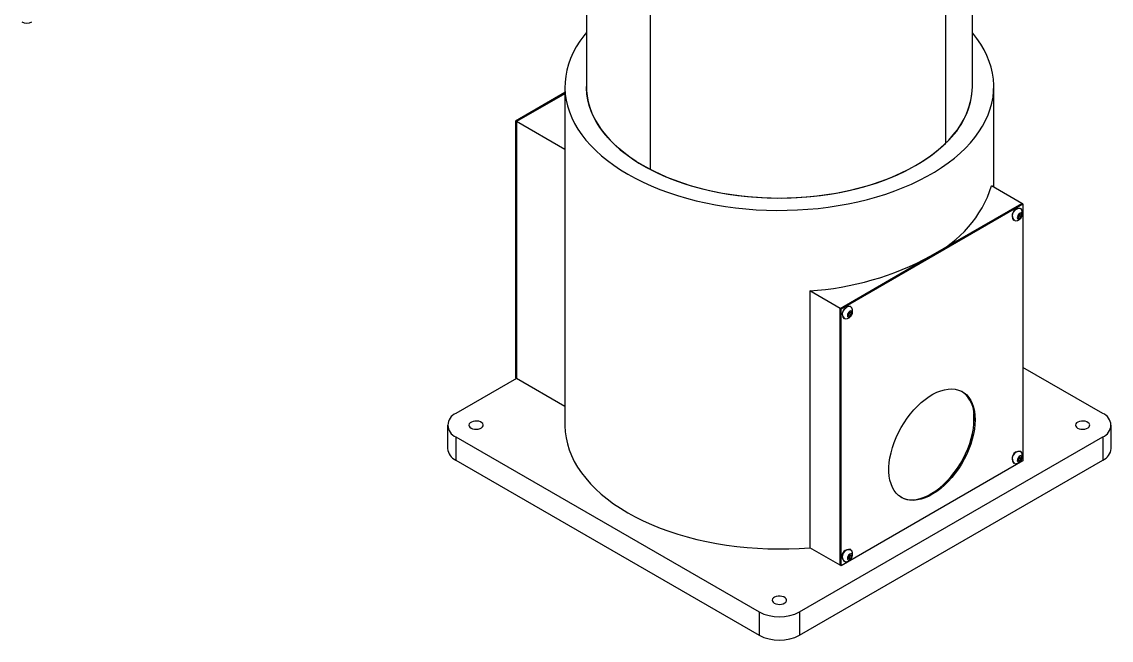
# Model space of a CAD drawing. Header units: millimetres. Extents: x 20619 to 36223, y 3512 to 8014.
# Drawn here: x 22486 to 23249, y 3512 to 3945 of the extents above; entities that cross this region are included whole.
import ezdxf

# ---------------------------------------------------------------- set-up
doc = ezdxf.new("R2010")
doc.units = ezdxf.units.MM
doc.layers.get('0').update_dxf_attribs({"lineweight": 35})

msp = doc.modelspace()

# ---------------------------------------------------------------- linework, layer by layer
at = {"color": 7, "linetype": 'Continuous', "lineweight": 25}
for p, q in [((22881.39, 4103.74), (22881.39, 3899.61)), ((22881.39, 4103.74), (22881.39, 3899.61)), ((23151.39, 3899.75), (23151.39, 4103.88)), ((23151.39, 3899.61), (23151.39, 4103.74)), ((23132.78, 3860.26), (23132.78, 4064.4)), ((23132.78, 3860.12), (23132.78, 4064.26)), ((22926.18, 3841.63), (22926.18, 4045.76)), ((22866.39, 3895.46), (22831.84, 3875.51)), ((22866.39, 3894.65), (22832.54, 3875.11)), ((22866.39, 3899.61), (22866.39, 3662.81)), ((23166.39, 3829.33), (23166.39, 3899.61)), ((22831.84, 3875.51), (22832.54, 3875.11)), ((22831.84, 3875.51), (22831.84, 3695.88)), ((22832.54, 3875.11), (22832.54, 3695.47)), ((22866.39, 3855.57), (22832.54, 3875.11)), ((23186.1, 3817.96), (23164.88, 3830.2)), ((23058.82, 3744.48), (23186.1, 3817.96)), ((23122.46, 3781.22), (23186.1, 3817.96)), ((23186.8, 3817.55), (23186.1, 3817.96)), ((23059.52, 3744.07), (23186.8, 3817.55)), ((23183.5, 3809.32), (23184.62, 3810.55)), ((23184.47, 3810.39), (23184.46, 3810.21)), ((23184.62, 3810.55), (23185.62, 3810.31)), ((23185.2, 3814.16), (23184.93, 3814.31)), ((23185.62, 3810.31), (23185.51, 3808.84)), ((23186.8, 3817.55), (23186.8, 3637.91)), ((23180.19, 3806.09), (23180.45, 3805.93)), ((23183.39, 3807.84), (23183.5, 3809.32)), ((23184.39, 3807.61), (23183.39, 3807.84)), ((23183.42, 3808.17), (23184.39, 3807.61)), ((23183.85, 3808.86), (23183.44, 3808.4)), ((23184.4, 3809.48), (23183.85, 3808.86)), ((23185.51, 3808.84), (23184.39, 3807.61)), ((23184.46, 3810.21), (23184.4, 3809.48)), ((23184.4, 3809.48), (23185.51, 3808.84)), ((23058.82, 3744.48), (23122.46, 3781.22)), ((23037.6, 3756.73), (23037.6, 3577.09)), ((23058.82, 3744.48), (23037.6, 3756.73)), ((23059.52, 3744.07), (23058.82, 3744.48)), ((23058.82, 3564.84), (23058.82, 3744.48)), ((23059.52, 3564.43), (23059.52, 3744.07)), ((23064.74, 3740.8), (23065.87, 3741.99)), ((23065.68, 3741.79), (23065.66, 3741.58)), ((23065.87, 3741.99), (23066.84, 3741.69)), ((23066.41, 3745.58), (23066.14, 3745.74)), ((23066.84, 3741.69), (23066.68, 3740.2)), ((23061.39, 3737.51), (23061.66, 3737.35)), ((23064.58, 3739.31), (23064.74, 3740.8)), ((23065.55, 3739), (23064.58, 3739.31)), ((23064.61, 3739.55), (23065.55, 3739)), ((23065.01, 3740.24), (23064.64, 3739.84)), ((23065.58, 3740.84), (23065.01, 3740.24)), ((23066.68, 3740.2), (23065.55, 3739)), ((23065.66, 3741.58), (23065.58, 3740.84)), ((23065.58, 3740.84), (23066.68, 3740.2)), ((23242.66, 3670.97), (23186.8, 3703.22)), ((22832.54, 3695.47), (22790.12, 3670.97)), ((22831.84, 3695.88), (22832.54, 3695.47)), ((22866.39, 3675.93), (22832.54, 3695.47)), ((23152.42, 3662.69), (23152.42, 3671.06)), ((23152.64, 3667), (23153.34, 3666.59)), ((22784.26, 3662.81), (22784.26, 3646.48)), ((23248.52, 3646.48), (23248.52, 3662.81)), ((22790.12, 3654.65), (23002.25, 3532.19)), ((22790.12, 3654.65), (22790.12, 3638.32)), ((23030.53, 3532.19), (23242.66, 3654.65)), ((23242.66, 3654.65), (23242.66, 3638.32)), ((23185.2, 3644.32), (23184.93, 3644.47)), ((22790.12, 3638.32), (23002.25, 3515.85)), ((23030.53, 3515.85), (23242.66, 3638.32)), ((23186.8, 3637.91), (23059.52, 3564.43)), ((23180.19, 3636.25), (23180.45, 3636.09)), ((23183.39, 3638), (23183.5, 3639.48)), ((23184.39, 3637.76), (23183.39, 3638)), ((23183.42, 3638.33), (23184.39, 3637.76)), ((23183.85, 3639.02), (23183.44, 3638.56)), ((23183.5, 3639.48), (23184.62, 3640.71)), ((23184.4, 3639.64), (23183.85, 3639.02)), ((23185.51, 3639), (23184.39, 3637.76)), ((23184.46, 3640.37), (23184.4, 3639.64)), ((23184.4, 3639.64), (23185.51, 3639)), ((23184.47, 3640.55), (23184.46, 3640.37)), ((23184.62, 3640.71), (23185.62, 3640.47)), ((23185.62, 3640.47), (23185.51, 3639)), ((23058.82, 3564.84), (23037.6, 3577.09)), ((23066.41, 3575.74), (23066.14, 3575.9)), ((23061.39, 3567.67), (23061.66, 3567.51)), ((23064.5, 3570.14), (23065.24, 3571.69)), ((23064.97, 3569.11), (23064.5, 3570.14)), ((23065.08, 3570.26), (23064.55, 3570.03)), ((23066.18, 3569.62), (23064.97, 3569.11)), ((23065.45, 3571.04), (23065.08, 3570.26)), ((23065.08, 3570.26), (23066.18, 3569.62)), ((23065.24, 3571.69), (23066.46, 3572.21)), ((23065.82, 3571.81), (23065.45, 3571.04)), ((23065.77, 3571.92), (23065.82, 3571.81)), ((23065.82, 3571.81), (23066.93, 3571.18)), ((23066.93, 3571.18), (23066.18, 3569.62)), ((23066.46, 3572.21), (23066.93, 3571.18)), ((23059.52, 3564.43), (23058.82, 3564.84)), ((23002.25, 3532.19), (23002.25, 3515.85)), ((23030.53, 3532.19), (23030.53, 3515.85))]:
    msp.add_line(p, q, dxfattribs=at)
at = {"color": 7, "linetype": 'Continuous', "lineweight": 25, "flags": 128}
for points in [[(22881.39, 3937.35), (22879.61, 3935.15), (22876.79, 3931.29), (22874.3, 3927.36), (22872.15, 3923.36), (22870.33, 3919.31), (22868.85, 3915.22), (22867.71, 3911.08), (22866.93, 3906.92), (22866.49, 3902.75), (22866.4, 3898.56), (22866.66, 3894.38), (22867.28, 3890.21), (22868.24, 3886.06), (22869.54, 3881.94), (22871.19, 3877.87), (22873.18, 3873.85), (22875.51, 3869.88), (22878.16, 3865.99), (22881.13, 3862.17), (22884.42, 3858.44), (22888.02, 3854.81), (22891.92, 3851.28), (22896.11, 3847.87), (22900.58, 3844.57), (22905.32, 3841.41), (22910.32, 3838.38), (22915.57, 3835.49), (22921.06, 3832.75), (22926.76, 3830.17), (22932.68, 3827.75), (22938.79, 3825.5), (22945.08, 3823.42), (22951.54, 3821.52), (22958.15, 3819.81), (22964.9, 3818.28), (22971.76, 3816.94), (22978.74, 3815.79), (22985.79, 3814.83), (22992.92, 3814.08), (23000.11, 3813.53), (23007.33, 3813.17), (23014.58, 3813.02), (23021.83, 3813.07), (23029.06, 3813.32), (23036.27, 3813.78), (23043.43, 3814.43), (23050.53, 3815.29), (23057.54, 3816.34), (23064.46, 3817.58), (23071.27, 3819.02), (23077.95, 3820.64), (23084.49, 3822.45), (23090.87, 3824.44), (23097.07, 3826.61), (23103.09, 3828.94), (23108.9, 3831.44), (23114.49, 3834.1), (23119.86, 3836.92), (23124.99, 3839.87), (23129.86, 3842.97), (23134.47, 3846.2), (23138.8, 3849.56), (23142.84, 3853.03), (23146.59, 3856.61), (23150.04, 3860.29), (23153.18, 3864.07), (23155.99, 3867.92), (23158.48, 3871.86), (23160.63, 3875.85), (23162.45, 3879.9), (23163.93, 3884), (23165.07, 3888.13), (23165.85, 3892.29), (23166.29, 3896.47), (23166.38, 3900.65), (23166.12, 3904.84), (23165.5, 3909.01), (23164.54, 3913.15), (23163.24, 3917.27), (23161.59, 3921.34), (23159.6, 3925.37), (23157.27, 3929.33), (23154.62, 3933.23), (23151.65, 3937.04), (23151.39, 3937.35)], [(22926.18, 3841.63), (22921.13, 3844.39), (22916.33, 3847.29), (22911.8, 3850.33), (22907.54, 3853.51), (22903.58, 3856.8), (22899.91, 3860.21), (22896.55, 3863.73), (22893.51, 3867.33), (22890.79, 3871.03), (22888.41, 3874.8), (22886.37, 3878.64), (22884.67, 3882.53), (22883.32, 3886.46), (22882.33, 3890.44), (22881.69, 3894.43), (22881.41, 3898.44), (22881.39, 3899.61), (22881.47, 3896.86), (22881.9, 3892.85), (22882.68, 3888.87), (22883.81, 3884.91), (22885.3, 3880.99), (22887.13, 3877.12), (22889.31, 3873.3), (22891.83, 3869.56), (22894.67, 3865.9), (22897.84, 3862.33), (22901.32, 3858.85), (22905.1, 3855.49), (22909.19, 3852.24), (22913.55, 3849.12), (22918.19, 3846.13), (22923.09, 3843.28), (22928.24, 3840.58), (22933.62, 3838.04), (22939.22, 3835.66), (22945.02, 3833.45), (22951.02, 3831.42), (22957.18, 3829.57), (22963.51, 3827.9), (22969.97, 3826.43), (22976.56, 3825.14), (22983.25, 3824.06), (22990.03, 3823.17), (22996.88, 3822.49), (23003.79, 3822.01), (23010.72, 3821.74), (23017.67, 3821.68), (23024.62, 3821.82), (23031.55, 3822.17), (23038.43, 3822.72), (23045.26, 3823.48), (23052.01, 3824.44), (23058.67, 3825.59), (23065.21, 3826.95), (23071.62, 3828.5), (23077.89, 3830.23), (23084, 3832.15), (23089.92, 3834.25), (23095.65, 3836.52), (23101.17, 3838.96), (23106.47, 3841.56), (23111.53, 3844.31), (23116.33, 3847.21), (23120.87, 3850.25), (23125.13, 3853.42), (23129.11, 3856.72), (23132.78, 3860.12)], [(22926.18, 3841.63), (22931.47, 3839.02), (22936.98, 3836.58), (22942.71, 3834.3), (22948.63, 3832.2), (22954.73, 3830.28), (22961, 3828.54), (22967.41, 3826.98), (22973.95, 3825.63), (22980.6, 3824.46), (22987.35, 3823.5), (22994.17, 3822.74), (23001.06, 3822.18), (23007.98, 3821.82), (23014.93, 3821.68), (23021.88, 3821.74), (23028.82, 3822), (23035.72, 3822.48), (23042.57, 3823.15), (23049.36, 3824.03), (23056.05, 3825.11), (23062.64, 3826.39), (23069.11, 3827.86), (23075.44, 3829.52), (23081.61, 3831.37), (23087.61, 3833.4), (23093.42, 3835.6), (23099.02, 3837.98), (23104.41, 3840.52), (23109.56, 3843.21), (23114.47, 3846.05), (23119.11, 3849.04), (23123.49, 3852.16), (23127.58, 3855.4), (23131.37, 3858.77), (23134.86, 3862.24), (23138.03, 3865.81), (23140.89, 3869.47), (23143.41, 3873.21), (23145.59, 3877.02), (23147.44, 3880.89), (23148.93, 3884.81), (23150.08, 3888.77), (23150.87, 3892.75), (23151.3, 3896.76), (23151.39, 3899.61)], [(23185.47, 3811.22), (23184.87, 3811.18), (23184.22, 3810.82), (23183.61, 3810.2), (23183.13, 3809.4), (23182.87, 3808.56), (23182.85, 3807.79), (23183.09, 3807.22), (23183.54, 3806.93), (23184.14, 3806.97), (23184.79, 3807.33), (23185.4, 3807.96), (23185.88, 3808.75), (23186.14, 3809.6), (23186.16, 3810.36), (23185.92, 3810.93), (23185.47, 3811.22)], [(23184.46, 3810.21), (23184.46, 3810.38), (23184.46, 3810.38)], [(23185.89, 3813.4), (23185.43, 3814), (23184.77, 3814.33)], [(23065.07, 3741.92), (23064.52, 3741.19), (23064.16, 3740.35), (23064.03, 3739.53), (23064.16, 3738.86), (23064.52, 3738.44), (23065.07, 3738.34), (23065.71, 3738.56), (23066.35, 3739.08), (23066.9, 3739.81), (23067.26, 3740.65), (23067.39, 3741.47), (23067.26, 3742.14), (23066.9, 3742.56), (23066.35, 3742.66), (23065.71, 3742.44), (23065.07, 3741.92)], [(23065.66, 3741.58), (23065.67, 3741.75), (23065.67, 3741.78)], [(23153.34, 3666.59), (23153.22, 3663.35), (23152.84, 3659.99), (23152.22, 3656.54), (23151.36, 3653.03), (23150.27, 3649.49), (23148.95, 3645.95), (23147.42, 3642.43), (23145.68, 3638.97), (23143.76, 3635.59), (23141.67, 3632.32), (23139.43, 3629.2), (23137.05, 3626.24), (23134.55, 3623.47), (23131.97, 3620.91), (23129.3, 3618.59), (23126.59, 3616.52), (23123.85, 3614.72), (23121.1, 3613.21), (23118.37, 3611.99), (23115.68, 3611.09), (23113.06, 3610.49), (23110.51, 3610.22), (23108.07, 3610.27), (23105.76, 3610.65), (23103.59, 3611.34), (23101.58, 3612.35), (23099.75, 3613.66), (23098.12, 3615.26), (23096.69, 3617.15), (23095.48, 3619.3), (23094.5, 3621.7), (23093.76, 3624.33), (23093.26, 3627.16), (23093.01, 3630.18), (23093.01, 3633.35), (23093.26, 3636.65), (23093.76, 3640.06), (23094.5, 3643.54), (23095.48, 3647.07), (23096.69, 3650.62), (23098.12, 3654.15), (23099.75, 3657.65), (23101.58, 3661.07), (23103.59, 3664.39), (23105.76, 3667.59), (23108.07, 3670.64), (23110.51, 3673.51), (23113.06, 3676.17), (23115.68, 3678.61), (23118.37, 3680.81), (23121.1, 3682.75), (23123.85, 3684.41), (23126.59, 3685.77), (23129.3, 3686.84), (23131.97, 3687.59), (23134.55, 3688.02), (23137.05, 3688.13), (23139.43, 3687.92), (23141.67, 3687.38), (23143.76, 3686.53), (23145.68, 3685.37), (23147.42, 3683.91), (23148.95, 3682.16), (23150.27, 3680.14), (23151.36, 3677.86), (23152.22, 3675.35), (23152.84, 3672.61), (23153.22, 3669.69), (23153.34, 3666.59)], [(22800.72, 3660.77), (22801.81, 3660.29), (22803.07, 3660.01), (22804.43, 3659.93), (22805.77, 3660.06), (22807, 3660.4), (22808.03, 3660.91), (22808.77, 3661.57), (22809.19, 3662.32), (22809.23, 3663.11), (22808.91, 3663.87), (22808.24, 3664.55), (22807.28, 3665.11), (22806.09, 3665.5), (22804.77, 3665.68), (22803.41, 3665.65), (22802.11, 3665.42), (22800.97, 3664.99), (22800.08, 3664.39), (22799.49, 3663.68), (22799.26, 3662.91), (22799.4, 3662.13), (22799.9, 3661.4), (22800.72, 3660.77)], [(23101.47, 3612.41), (23102.88, 3611.75), (23105.05, 3611.06), (23107.37, 3610.68), (23109.81, 3610.63), (23112.35, 3610.9), (23114.98, 3611.49), (23117.67, 3612.4), (23120.4, 3613.62), (23123.14, 3615.13), (23125.88, 3616.93), (23128.6, 3619), (23131.26, 3621.32), (23133.85, 3623.88), (23136.34, 3626.65), (23138.72, 3629.61), (23140.96, 3632.73), (23143.06, 3636), (23144.98, 3639.37), (23146.71, 3642.84), (23148.24, 3646.35), (23149.56, 3649.9), (23150.66, 3653.44), (23151.52, 3656.95), (23152.14, 3660.4), (23152.51, 3663.76), (23152.64, 3667)], [(23224.99, 3660.77), (23226.07, 3660.29), (23227.34, 3660.01), (23228.69, 3659.93), (23230.03, 3660.06), (23231.26, 3660.4), (23232.29, 3660.91), (23233.04, 3661.57), (23233.45, 3662.32), (23233.5, 3663.11), (23233.17, 3663.87), (23232.51, 3664.55), (23231.54, 3665.11), (23230.36, 3665.5), (23229.03, 3665.68), (23227.67, 3665.65), (23226.37, 3665.42), (23225.24, 3664.99), (23224.34, 3664.39), (23223.76, 3663.68), (23223.52, 3662.91), (23223.66, 3662.13), (23224.16, 3661.4), (23224.99, 3660.77)], [(22866.39, 3662.81), (22866.39, 3662.42), (22866.6, 3658.2), (22867.17, 3653.98), (22868.1, 3649.79), (22869.37, 3645.63), (22871, 3641.51), (22872.97, 3637.44), (22875.29, 3633.43), (22877.94, 3629.49), (22880.92, 3625.63), (22884.22, 3621.86), (22887.84, 3618.19), (22891.76, 3614.62), (22895.98, 3611.17), (22900.49, 3607.84), (22905.28, 3604.64), (22910.32, 3601.58), (22915.62, 3598.67), (22921.17, 3595.9), (22926.93, 3593.3), (22932.91, 3590.87), (22939.09, 3588.6), (22945.46, 3586.51), (22951.99, 3584.6), (22958.67, 3582.88), (22965.5, 3581.35), (22972.44, 3580.02), (22979.49, 3578.88), (22986.63, 3577.94), (22993.84, 3577.2), (23001.1, 3576.67), (23008.4, 3576.34), (23015.71, 3576.22), (23023.03, 3576.3), (23030.33, 3576.59), (23037.6, 3577.09)], [(23185.89, 3643.56), (23185.43, 3644.16), (23184.77, 3644.49)], [(23185.47, 3641.38), (23184.87, 3641.34), (23184.22, 3640.98), (23183.61, 3640.36), (23183.13, 3639.56), (23182.87, 3638.72), (23182.85, 3637.95), (23183.09, 3637.38), (23183.54, 3637.09), (23184.14, 3637.13), (23184.79, 3637.49), (23185.4, 3638.12), (23185.88, 3638.91), (23186.14, 3639.76), (23186.16, 3640.52), (23185.92, 3641.09), (23185.47, 3641.38)], [(23184.46, 3640.37), (23184.46, 3640.54), (23184.46, 3640.54)], [(23067.26, 3572.3), (23066.9, 3572.72), (23066.35, 3572.82), (23065.71, 3572.6), (23065.07, 3572.08), (23064.52, 3571.34), (23064.16, 3570.5), (23064.03, 3569.69), (23064.16, 3569.02), (23064.52, 3568.6), (23065.07, 3568.5), (23065.71, 3568.72), (23066.35, 3569.24), (23066.9, 3569.97), (23067.26, 3570.81), (23067.39, 3571.63), (23067.26, 3572.3)], [(23012.85, 3538.31), (23013.94, 3537.83), (23015.21, 3537.54), (23016.56, 3537.46), (23017.9, 3537.6), (23019.13, 3537.94), (23020.16, 3538.45), (23020.91, 3539.11), (23021.32, 3539.86), (23021.36, 3540.64), (23021.04, 3541.41), (23020.37, 3542.09), (23019.41, 3542.65), (23018.22, 3543.03), (23016.9, 3543.22), (23015.54, 3543.19), (23014.24, 3542.96), (23013.1, 3542.52), (23012.21, 3541.93), (23011.62, 3541.22), (23011.39, 3540.45), (23011.53, 3539.67), (23012.03, 3538.93), (23012.85, 3538.31)]]:
    msp.add_lwpolyline(points, dxfattribs=at)
at = {"color": 7, "linetype": 'Continuous', "lineweight": 25}
for centre, radius, start, end in [((22490.01, 3951.77), 7.69, 242.60967, 297.39033), ((23096.35, 3901.56), 55.07, 311.42068, 358.11284), ((23085.68, 3855.94), 83.28, 296.20588, 342.00118), ((23184.43, 3809.12), 5.22, 84.46123, 215.54415), ((23183.99, 3809.68), 4.71, 80.54726, 237.40359), ((23181.14, 3811.02), 5.32, 335.69305, 26.66428), ((23181.14, 3811.02), 5.32, 273.3411, 335.69305), ((23182.45, 3810.09), 1.86, 302.36129, 318.71269), ((23182.08, 3810.47), 2.39, 317.61251, 353.77359), ((23024.47, 3961.46), 205.15, 273.6703, 298.53062), ((23065.23, 3740.47), 4.85, 124.48361, 217.67342), ((23064.32, 3740.7), 3.94, 113.51064, 244.98609), ((23065.15, 3742.7), 3.19, 71.83612, 146.44745), ((23062.35, 3742.44), 5.32, 273.3411, 26.66428), ((23065.09, 3743.16), 2.61, 39.78933, 153.71471), ((23063.66, 3741.5), 1.85, 302.27261, 317.01134), ((23063.26, 3741.91), 2.42, 316.38609, 352.24725), ((23131.39, 3669.2), 21.36, 354.09321, 53.32886), ((22793.29, 3662.81), 8.76, 111.26827, 248.73173), ((23239.49, 3662.81), 8.76, 291.26827, 68.73173), ((22794.18, 3647.42), 9.97, 185.38826, 245.93188), ((23184.43, 3639.28), 5.22, 84.46123, 215.54415), ((23183.99, 3639.84), 4.71, 80.54726, 237.40359), ((23181.14, 3641.18), 5.32, 335.69305, 26.66428), ((23238.6, 3647.42), 9.97, 294.06812, 354.61174), ((23181.14, 3641.18), 5.32, 273.3411, 335.69305), ((23182.45, 3640.25), 1.86, 302.36129, 318.71269), ((23182.08, 3640.63), 2.39, 317.61251, 353.77359), ((23064.67, 3571.26), 4.45, 56.96601, 243.03937), ((23065.64, 3570.7), 5.22, 84.44572, 215.55966), ((23062.35, 3572.6), 5.32, 316.56404, 26.66428), ((23062.35, 3572.6), 5.32, 273.3411, 316.56404), ((23063.47, 3571.92), 2.17, 299.71777, 335.97651), ((23063.6, 3571.97), 2.07, 333.30516, 357.51198), ((23016.39, 3559.34), 30.62, 242.49143, 297.50857), ((23016.39, 3543.01), 30.62, 242.49143, 297.50857)]:
    msp.add_arc(centre, radius, start, end, dxfattribs=at)

doc.saveas('drawing.dxf')
